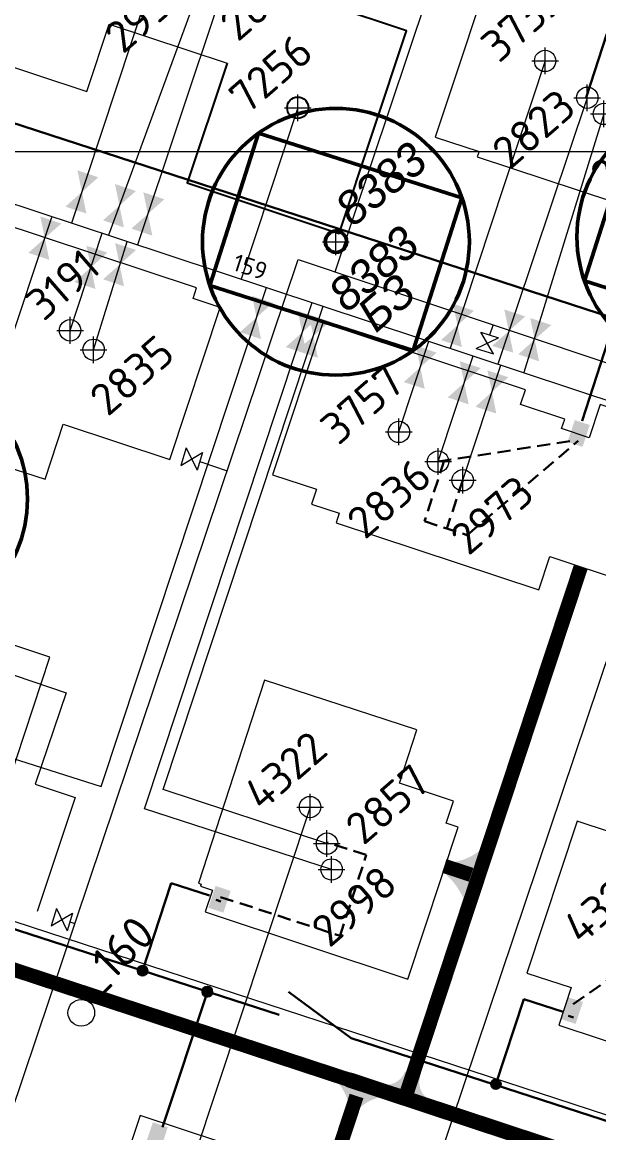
# Model space of a CAD drawing. Header units: millimetres. Extents: x 519 to 9564855, y -810 to 5021775.
# Drawn here: x 9543270.1 to 9543486.1, y 4997632.2 to 4998048.5 of the extents above; entities that cross this region are included whole.
import ezdxf

# ---------------------------------------------------------------- set-up
doc = ezdxf.new("R2010")
doc.units = ezdxf.units.MM
doc.header["$LTSCALE"] = 2
doc.header["$MEASUREMENT"] = 0
doc.header["$PDMODE"] = 2
doc.header["$PDSIZE"] = 5
doc.linetypes.add('92051501$0$DASHED', pattern=[0.75, 0.5, -0.25])
for name, color, linetype in [('160 скважин на 2012 год', 7, 'Continuous'), ('Existing roads', 41, 'Continuous'), ('Future Roads', 44, 'Continuous'), ('Gaz', 4, 'Continuous'), ('new 100 wells', 131, 'Continuous'), ('OilColl&Flowlines', 3, 'Continuous'), ('OLD WELLS(dr.bfr2000)', 24, 'Continuous'), ('Stage 11.Object 3.Frame&Text', 7, 'Continuous'), ('Скважины - Конфликты наземки', 92, 'Continuous'), ('Скважины на 2015 год', 7, 'Continuous'), ('Скважины на 2020 год', 140, 'Continuous'), ('Скважины на 2025 год _ОСМОТР', 5, 'Continuous')]:
    doc.layers.add(name, color=color, linetype=linetype)
for name, color, linetype, lineweight in [('160 скважин на2012 год.Выкидные линии', 5, 'Continuous', 30), ('PPLINE_GAS', 4, 'GAS_LINE', 30), ('Stage 11.Object 2.Frame&Text', 26, 'Continuous', 53), ('WELLS(drilled after 2000y)', 6, 'Continuous', 40), ('Скважины на 2026', 222, 'Continuous', 50), ('Электро', 1, 'Continuous', 30), ('Электроснаб', 1, 'Continuous', 18), ('Электроснабжене', 1, 'Continuous', 18)]:
    doc.layers.add(name, color=color, linetype=linetype, lineweight=lineweight)
doc.styles.add('92051501$0$STANDARD', font='simplex.shx')
doc.styles.add('Elect', font='isocpeur.ttf')
doc.styles.add('GeoApp', font='', dxfattribs={"height": 1})
doc.styles.add('Line_GUGK', font='')
doc.styles.get('GeoApp').set_extended_font_data('D431', italic=True)
doc.styles.get('Line_GUGK').set_extended_font_data('Bm431', italic=True)
doc.linetypes.add('GAS_LINE', pattern='A,0.5,-0.2,["G",92051501$0$STANDARD,S=0.1,R=0,X=-0.1,Y=-0.05],-0.05', length=0.75)

msp = doc.modelspace()

# ---------------------------------------------------------------- hatches: boundary and pattern name
at = {"layer": 'Existing roads', "lineweight": 0}
for points in [[(9543392.71015, 4997644.53027), (9543397.6971, 4997644.14001, 0.337716359), (9543392.79247, 4997655.00303), (9543390.10842, 4997650.03475, -0.241217244)], [(9543423.98313, 4997643.97619, -0.406846034), (9543419.16163, 4997653.27222), (9543413.46083, 4997655.15852, -0.406846034), (9543404.04617, 4997650.57297)]]:
    msp.add_hatch(color=256, dxfattribs=at).paths.add_polyline_path(points)
h = msp.add_hatch(color=256, dxfattribs=at)
h.paths.add_polyline_path([(9543394.09999, 4997641.24489), (9543392.51275, 4997641.84165, 0.155118741), (9543387.98009, 4997651.37866), (9543396.53569, 4997648.62552)])
h.paths.add_polyline_path([(9543395.62569, 4997640.67126), (9543394.09999, 4997641.24489), (9543396.53569, 4997648.62552), (9543405.33163, 4997645.79504, 0.161550784)])
at = {"layer": 'Future Roads', "linetype": 'ByBlock', "lineweight": 0, "ltscale": 25}
h = msp.add_hatch(color=256, dxfattribs=at)
edge = h.paths.add_edge_path()
edge.add_line((9543429.02288, 4997728.8634), (9543430.74485, 4997733.56378))
edge.add_arc((9543428.57998, 4997754.03405), 20.58442, 276.0369828, 309.9288942)
edge.add_line((9543441.79181, 4997738.24906), (9543435.28517, 4997720.2618))
edge.add_arc((9543411.16801, 4997709.28401), 26.4981, 384.4743618, 407.6376447)
at = {"layer": 'Электро'}
for points in [[(9543474.39801, 4997891.18401), (9543480.01025, 4997889.32703), (9543482.71747, 4997897.50889), (9543477.10524, 4997899.36587)], [(9543339.82267, 4997716.54746), (9543345.4349, 4997714.69048), (9543348.14213, 4997722.87233), (9543342.5299, 4997724.72932)], [(9543471.83397, 4997674.87908), (9543477.4462, 4997673.0221), (9543480.15343, 4997681.20395), (9543474.5412, 4997683.06094)], [(9543316.30089, 4997627.98893), (9543321.91313, 4997626.13194), (9543324.62036, 4997634.3138), (9543319.00812, 4997636.17078)]]:
    msp.add_hatch(color=256, dxfattribs=at).paths.add_polyline_path(points)
h = msp.add_hatch(color=256, dxfattribs=at)
edge = h.paths.add_edge_path()
edge.add_arc((9543315.14275, 4997692.9519), 1.80448, 0, 360)
h = msp.add_hatch(color=256, dxfattribs=at)
edge = h.paths.add_edge_path()
edge.add_arc((9543339.44596, 4997685.0892), 1.80448, 0, 360)
h = msp.add_hatch(color=256, dxfattribs=at)
edge = h.paths.add_edge_path()
edge.add_arc((9543447.53682, 4997650.43365), 1.80448, 0, 360)
at = {"layer": 'Электроснаб', "linetype": '92051501$0$DASHED', "lineweight": 0}
for points in [[(9543474.39801, 4997891.18401), (9543480.01025, 4997889.32703), (9543482.71747, 4997897.50889), (9543477.10524, 4997899.36587)], [(9543339.82267, 4997716.54746), (9543345.4349, 4997714.69048), (9543348.14213, 4997722.87233), (9543342.5299, 4997724.72932)], [(9543471.83397, 4997674.87908), (9543477.4462, 4997673.0221), (9543480.15343, 4997681.20395), (9543474.5412, 4997683.06094)], [(9543316.30089, 4997627.98893), (9543321.91313, 4997626.13194), (9543324.62036, 4997634.3138), (9543319.00812, 4997636.17078)]]:
    msp.add_hatch(color=1, dxfattribs=at).paths.add_polyline_path(points)
h = msp.add_hatch(color=1, dxfattribs=at)
edge = h.paths.add_edge_path()
edge.add_arc((9543315.14275, 4997692.9519), 1.80448, 0, 360)
h = msp.add_hatch(color=1, dxfattribs=at)
edge = h.paths.add_edge_path()
edge.add_arc((9543339.44596, 4997685.0892), 1.80448, 0, 360)
h = msp.add_hatch(color=1, dxfattribs=at)
edge = h.paths.add_edge_path()
edge.add_arc((9543447.53682, 4997650.43365), 1.80448, 0, 360)
at = {"layer": 'Электроснабжене', "linetype": '92051501$0$DASHED', "lineweight": 0}
for points in [[(9543474.39801, 4997891.18401), (9543480.01025, 4997889.32703), (9543482.71747, 4997897.50889), (9543477.10524, 4997899.36587)], [(9543339.82267, 4997716.54746), (9543345.4349, 4997714.69048), (9543348.14213, 4997722.87233), (9543342.5299, 4997724.72932)], [(9543471.83397, 4997674.87908), (9543477.4462, 4997673.0221), (9543480.15343, 4997681.20395), (9543474.5412, 4997683.06094)], [(9543316.30089, 4997627.98893), (9543321.91313, 4997626.13194), (9543324.62036, 4997634.3138), (9543319.00812, 4997636.17078)]]:
    msp.add_hatch(color=1, dxfattribs=at).paths.add_polyline_path(points)
h = msp.add_hatch(color=1, dxfattribs=at)
edge = h.paths.add_edge_path()
edge.add_arc((9543315.14275, 4997692.9519), 1.80448, 0, 360)
h = msp.add_hatch(color=1, dxfattribs=at)
edge = h.paths.add_edge_path()
edge.add_arc((9543339.44596, 4997685.0892), 1.80448, 0, 360)
h = msp.add_hatch(color=1, dxfattribs=at)
edge = h.paths.add_edge_path()
edge.add_arc((9543447.53682, 4997650.43365), 1.80448, 0, 360)

# ---------------------------------------------------------------- linework, layer by layer
at = {"color": 44, "lineweight": 0}
for p, q in [((9543282.84909, 4997716.33211, 0.217), (9543280.87604, 4997709.73126, 0.53952)), ((9543280.87604, 4997709.73126, 0.53952), (9543288.90902, 4997714.53449, 0.217)), ((9543282.84909, 4997716.33211, 0.217), (9543286.93597, 4997707.93363, 0.53952)), ((9543288.90902, 4997714.53449, 0.217), (9543286.93597, 4997707.93363, 0.53952))]:
    msp.add_line(p, q, dxfattribs=at)
at = {"color": 44, "linetype": 'GAS_LINE', "lineweight": 0, "ltscale": 15}
msp.add_line((9543287.92249, 4997711.23406, 0.37826), (9543289.76431, 4997710.61172, 0.35903), dxfattribs=at)
at = {"layer": '160 скважин на 2012 год', "color": 0, "linetype": 'ByBlock', "lineweight": 0, "elevation": 0.00005}
for points in [[(9543501.37788, 4998045.63567), (9543506.97621, 4998062.54533), (9543449.99407, 4998081.41058), (9543424.84041, 4998005.43439), (9543441.22174, 4998000.01097)], [(9543257.4921, 4997968.10457), (9543246.22545, 4997971.78299), (9543221.60518, 4997895.63227), (9543278.71822, 4997877.16708), (9543285.44763, 4997897.84337)], [(9543456.7947, 4997905.18966), (9543458.62814, 4997910.73072), (9543382.64761, 4997935.8713), (9543363.79218, 4997878.8859), (9543380.31546, 4997873.41865)]]:
    msp.add_lwpolyline(points, dxfattribs=at)
at = {"layer": '160 скважин на 2012 год', "color": 0, "linetype": 'ByBlock', "lineweight": 0}
for points in [[(9543411.42465, 4997763.21921), (9543417.95079, 4997783.22454), (9543360.88655, 4997801.84002), (9543336.06592, 4997725.75437), (9543337.10298, 4997725.41606)], [(9543551.02553, 4997714.85618), (9543554.02814, 4997723.93072), (9543478.04761, 4997749.0713), (9543459.19218, 4997692.0859), (9543475.72672, 4997686.61492)]]:
    msp.add_lwpolyline(points, dxfattribs=at)
for centre in [(9543466, 4998034), (9543411.2, 4997894.9), (9543377.9, 4997754.3)]:
    msp.add_circle(centre, 4, dxfattribs=at)
for p in [(9543466, 4998034), (9543411.2, 4997894.9), (9543377.9, 4997754.3)]:
    msp.add_point(p, dxfattribs=at)
at = {"layer": '160 скважин на2012 год.Выкидные линии', "color": 3, "linetype": 'ByBlock', "lineweight": 0, "ltscale": 80}
for points in [[(9543466, 4998034), (9543430.36235, 4997926.28176)], [(9543411.2, 4997894.9), (9543422.44859, 4997928.89996)]]:
    msp.add_lwpolyline(points, dxfattribs=at)
at = {"layer": 'DEFPOINTS', "color": 1, "lineweight": 0, "ltscale": 80}
for p in [(9543481.8, 4998020.2), (9543296.8, 4997925.7), (9543425.9, 4997883.8)]:
    msp.add_point(p, dxfattribs=at)
at = {"layer": 'Existing roads', "color": 0, "linetype": 'ByBlock', "lineweight": 0, "ltscale": 80}
msp.add_line((9533000, 4998000), (9548000, 4998000), dxfattribs=at)
at = {"layer": 'Existing roads', "lineweight": 0, "const_width": 5.4}
msp.add_lwpolyline([(9543479.37682, 4997844.34109), (9543413.46314, 4997645.13501)], dxfattribs=at)
at = {"layer": 'Existing roads', "lineweight": 0, "flags": 128}
for points, const_width in [([(9543008.97206, 4997778.18142), (9543392.20667, 4997652.16839)], 5.4), ([(9543392.20667, 4997652.16839), (9544339.8344, 4997338.61555)], 5.7), ([(9543385.19094, 4997615.18577), (9543395.34862, 4997645.99934)], 5.4)]:
    msp.add_lwpolyline(points, dxfattribs=dict(at, const_width=const_width))
at = {"layer": 'Future Roads', "lineweight": 0, "const_width": 5.4}
msp.add_lwpolyline([(9543438.26005, 4997728.90692), (9543428.19863, 4997732.23607)], dxfattribs=at)
at = {"layer": 'Gaz', "linetype": 'GAS_LINE', "lineweight": 0, "ltscale": 15}
for p, q in [((9543387.36108, 4997954.86772, 0.16208), (9543559.26196, 4998468.62377)), ((9543245.07308, 4997577.71241, 0.13534), (9543373.45031, 4997959.54259, 0.30847)), ((9543373.45031, 4997959.5426, 0.14709), (9543449.56783, 4997934.06363, -0.31568)), ((9543445.24939, 4997931.25468, -0.13828), (9543446.53918, 4997934.96679, -0.1543)), ((9543449.56783, 4997934.06363, -0.31568), (9543525.68548, 4997908.58504, -0.61706)), ((9543394.89022, 4997529.06104, -1.211), (9543496.28075, 4997830.73312, -0.00296))]:
    msp.add_line(p, q, dxfattribs=at)
at = {"layer": 'Gaz', "linetype": 'GAS_LINE', "lineweight": 0}
for p, q in [((9543440.10153, 4997926.23183, -0.29954), (9543448.53992, 4997930.23564, 0.02298)), ((9543441.95886, 4997932.27372, -0.29954), (9543448.53992, 4997930.23564, 0.02298)), ((9543446.68259, 4997924.19374, 0.02298), (9543441.95886, 4997932.27372, -0.29954)), ((9543440.10153, 4997926.23183, -0.29954), (9543446.68259, 4997924.19374, 0.02298))]:
    msp.add_line(p, q, dxfattribs=at)
at = {"layer": 'new 100 wells', "color": 0, "linetype": 'ByBlock', "lineweight": 0}
for points in [[(9543558.97934, 4997869.02561), (9543562.61798, 4997880.02241), (9543486.63745, 4997905.16299), (9543482.52078, 4997892.72148)], [(9543467.78975, 4997848.20097), (9543467.78202, 4997848.1776), (9543526.12066, 4997828.8744)]]:
    msp.add_lwpolyline(points, dxfattribs=at)
at = {"layer": 'OilColl&Flowlines', "color": 3, "linetype": 'ByBlock', "lineweight": 0, "ltscale": 80}
for p, q in [((9543324.5, 4998081.8), (9543288.56459, 4997973.19504)), ((9543373.32, 4998016.45), (9543352.057, 4997952.18841))]:
    msp.add_line(p, q, dxfattribs=at)
at = {"layer": 'OilColl&Flowlines', "color": 3, "linetype": 'ByBlock', "lineweight": 0, "ltscale": 25}
for p, q in [((9543338.7, 4998067.5), (9543302.41576, 4997968.61194)), ((9543347.7, 4998068.1), (9543313.26626, 4997965.02199)), ((9543481.8, 4998020.2), (9543448.29856, 4997920.34772)), ((9543488, 4998014.1), (9543458.00173, 4997917.13751)), ((9543296.8, 4997925.7), (9543309.38964, 4997966.30454)), ((9543299.65988, 4997761.9611), (9543361.56213, 4997949.04372)), ((9543315.87916, 4997753.63628), (9543378.66428, 4997943.38562)), ((9543322.91515, 4997760.89278), (9543382.84199, 4997942.00346)), ((9543425.9, 4997883.8), (9543439.01005, 4997923.42074)), ((9543435.1, 4997876.8), (9543449.3897, 4997919.98672)), ((9543239, 4997781.3), (9543299.65988, 4997761.9611)), ((9543384.2, 4997740.6), (9543322.91515, 4997760.89278)), ((9543386, 4997730.9), (9543315.87916, 4997753.63628))]:
    msp.add_line(p, q, dxfattribs=at)
at = {"layer": 'OilColl&Flowlines', "linetype": 'ByBlock', "lineweight": 0}
for p, q in [((9543047.06354, 4998053.10336), (9543306.1733, 4997967.36864)), ((9543288, 4997933), (9543300.04311, 4997969.397)), ((9543306.1733, 4997967.36864), (9543688.09852, 4997841.01197, 0))]:
    msp.add_line(p, q, dxfattribs=at)
at = {"layer": 'OilColl&Flowlines', "lineweight": 0, "ltscale": 40}
msp.add_line((9543263.1, 4997920.9), (9543281.15142, 4997975.45547), dxfattribs=at)
at = {"layer": 'OilColl&Flowlines', "linetype": 'ByBlock', "lineweight": 0, "ltscale": 200}
msp.add_line((9543377.9, 4997754.3), (9543313.82673, 4997560.73618, 0), dxfattribs=at)
at = {"layer": 'OilColl&Flowlines', "color": 3, "lineweight": 0}
for points in [[(9543298.61016, 4997990.38219), (9543292.43014, 4997984.87762), (9543290.75306, 4997992.98196)], [(9543312.67099, 4997985.22296), (9543306.49097, 4997979.71839), (9543304.81388, 4997987.82273)], [(9543294.10722, 4997976.77328), (9543286.25012, 4997979.37306), (9543292.43014, 4997984.87762)], [(9543323.32154, 4997982.12722), (9543317.14152, 4997976.62266), (9543315.46444, 4997984.727)], [(9543308.16805, 4997971.61405), (9543300.31094, 4997974.21382), (9543306.49097, 4997979.71839)], [(9543284.71605, 4997973.05573), (9543278.53603, 4997967.55117), (9543276.85894, 4997975.65551)], [(9543318.8186, 4997968.51832), (9543310.9615, 4997971.11809), (9543317.14152, 4997976.62266)], [(9543280.21311, 4997959.44683), (9543272.356, 4997962.0466), (9543278.53603, 4997967.55117)], [(9543312.71271, 4997963.12023), (9543306.53269, 4997957.61567), (9543304.85561, 4997965.72001)], [(9543308.20977, 4997949.51133), (9543300.35267, 4997952.1111), (9543306.53269, 4997957.61567)], [(9543364.02923, 4997943.327), (9543357.84921, 4997937.82243), (9543356.17213, 4997945.92677)], [(9543439.32141, 4997940.35906), (9543433.14138, 4997934.85449), (9543431.4643, 4997942.95883)], [(9543359.52629, 4997929.71809), (9543351.66919, 4997932.31786), (9543357.84921, 4997937.82243)], [(9543381.14757, 4997937.71788), (9543374.96754, 4997932.21332), (9543373.29046, 4997940.31766)], [(9543385.32506, 4997936.33512), (9543379.14504, 4997930.83056), (9543377.46796, 4997938.9349)], [(9543458.56604, 4997938.20699), (9543452.38601, 4997932.70243), (9543450.70893, 4997940.80677)], [(9543468.26953, 4997934.99628), (9543462.08951, 4997929.49171), (9543460.41243, 4997937.59605)], [(9543434.81847, 4997926.75015), (9543426.96136, 4997929.34993), (9543433.14138, 4997934.85449)], [(9543376.64462, 4997924.10898), (9543368.78752, 4997926.70875), (9543374.96754, 4997932.21332)], [(9543380.82212, 4997922.72622), (9543372.96502, 4997925.32599), (9543379.14504, 4997930.83056)], [(9543454.0631, 4997924.59809), (9543446.20599, 4997927.19786), (9543452.38601, 4997932.70243)], [(9543463.76659, 4997921.38737), (9543455.90949, 4997923.98715), (9543462.08951, 4997929.49171)], [(9543425.40274, 4997924.65401), (9543419.22272, 4997919.14945), (9543417.54564, 4997927.25379)], [(9543441.85487, 4997918.84564), (9543435.67484, 4997913.34108), (9543433.99776, 4997921.44542)], [(9543420.8998, 4997911.04511), (9543413.0427, 4997913.64488), (9543419.22272, 4997919.14945)], [(9543452.23441, 4997915.41122), (9543446.05439, 4997909.90666), (9543444.37731, 4997918.011)], [(9543437.35193, 4997905.23674), (9543429.49482, 4997907.83651), (9543435.67484, 4997913.34108)], [(9543447.73147, 4997901.80232), (9543439.87437, 4997904.40209), (9543446.05439, 4997909.90666)]]:
    msp.add_solid(points, dxfattribs=at)
at = {"layer": 'OilColl&Flowlines', "linetype": 'ByBlock', "lineweight": 0}
for points in [[(9543301.99317, 4997962.11766), (9543295.81314, 4997956.61309), (9543294.13606, 4997964.71743)], [(9543297.49023, 4997948.50875), (9543289.63312, 4997951.10853), (9543295.81314, 4997956.61309)]]:
    msp.add_solid(points, dxfattribs=at)
at = {"layer": 'OLD WELLS(dr.bfr2000)', "lineweight": 0}
msp.add_circle((9543292.2, 4997677.2), 5, dxfattribs=at)
at = {"layer": 'PPLINE_GAS', "color": 44, "lineweight": 0}
for p, q in [((9543331.52577, 4997888.95153, 0.20737), (9543329.54406, 4997882.35327, 0.52988)), ((9543331.52577, 4997888.95153, 0.20737), (9543335.60162, 4997880.54769, 0.52988)), ((9543329.54406, 4997882.35327, 0.52988), (9543337.58333, 4997887.14595, 0.20737)), ((9543337.58333, 4997887.14595, 0.20737), (9543335.60162, 4997880.54769, 0.52988))]:
    msp.add_line(p, q, dxfattribs=at)
at = {"layer": 'PPLINE_GAS', "color": 44, "linetype": 'GAS_LINE', "lineweight": 0, "ltscale": 15}
msp.add_line((9543336.59247, 4997883.84682, 0.36863), (9543346.83885, 4997880.38461, 0.32455), dxfattribs=at)
at = {"layer": 'PPLINE_GAS', "color": 3, "linetype": 'GAS_LINE', "lineweight": 0, "ltscale": 15}
for p, q in [((9543210.75125, 4997822.89541), (9543286.50632, 4997797.08343)), ((9543286.50632, 4997797.08343), (9543274.85266, 4997762.88132)), ((9543274.85266, 4997762.88132), (9543289.93079, 4997757.84964, 0.29052)), ((9543289.92963, 4997757.84617, 0.29052), (9543275.65875, 4997715.21241, 0.29052))]:
    msp.add_line(p, q, dxfattribs=at)
at = {"layer": 'Stage 11.Object 2.Frame&Text', "color": 0, "linetype": 'ByBlock', "lineweight": 0}
for points in [[(9543302.62922, 4998047.82301), (9543302.62922, 4998047.82301), (9543346.84149, 4998033.19397)], [(9543441.22174, 4998000.01097), (9543440.58202, 4997998.07759), (9543516.56255, 4997972.93701), (9543535.41798, 4998029.92241), (9543527.29085, 4998032.61153)], [(9543482.51798, 4997892.72241), (9543472.13821, 4997896.15689)], [(9543388.86179, 4997864.44312), (9543387.68202, 4997860.8776), (9543463.66254, 4997835.73702), (9543467.78696, 4997848.20194)], [(9543198.74483, 4997754.56997), (9543198.33701, 4997753.33746), (9543255.32241, 4997734.48202), (9543280.46299, 4997810.46255), (9543248.64989, 4997820.98893)], [(9543341.30177, 4997723.19729), (9543338.58202, 4997714.97759), (9543414.56255, 4997689.83701), (9543433.41798, 4997746.82241), (9543428.97182, 4997748.29356)], [(9543475.72672, 4997686.61492), (9543471.08202, 4997672.57759), (9543547.06255, 4997647.43701), (9543548.70464, 4997652.3998)]]:
    msp.add_lwpolyline(points, dxfattribs=at)
for centre in [(9543481.8, 4998020.2), (9543488, 4998014.1), (9543435.1, 4997876.8), (9543386, 4997730.9)]:
    msp.add_circle(centre, 4, dxfattribs=at)
for p in [(9543481.8, 4998020.2), (9543488, 4998014.1), (9543435.1, 4997876.8), (9543386, 4997730.9)]:
    msp.add_point(p, dxfattribs=at)
at = {"layer": 'Stage 11.Object 3.Frame&Text', "color": 0, "linetype": 'ByBlock', "lineweight": 0}
for points in [[(9543285.44763, 4997897.84337), (9543325.36255, 4997884.63701), (9543344.21798, 4997941.62241), (9543334.10927, 4997944.9672)], [(9543472.13821, 4997896.15689), (9543473.31798, 4997899.72241), (9543456.7947, 4997905.18966)], [(9543380.31546, 4997873.41865), (9543378.48202, 4997867.87759), (9543388.86179, 4997864.44312)], [(9543428.97182, 4997748.29356), (9543431.69157, 4997756.51326), (9543411.42465, 4997763.21921)], [(9543337.10298, 4997725.41606), (9543336.85561, 4997724.66844), (9543341.30177, 4997723.19729)]]:
    msp.add_lwpolyline(points, dxfattribs=at)
for centre in [(9543296.8, 4997925.7), (9543425.9, 4997883.8), (9543384.27359, 4997740.59085)]:
    msp.add_circle(centre, 4, dxfattribs=at)
for p in [(9543296.8, 4997925.7), (9543425.9, 4997883.8), (9543384.2, 4997740.6)]:
    msp.add_point(p, dxfattribs=at)
at = {"layer": 'WELLS(drilled after 2000y)', "color": 0, "linetype": 'ByBlock', "lineweight": 0}
for points in [[(9543334.10927, 4997944.9672), (9543335.41798, 4997948.92241), (9543259.43745, 4997974.06299), (9543257.4921, 4997968.10457)], [(9543389.76515, 4997612.15386), (9543390.21798, 4997613.52241), (9543314.23745, 4997638.66299), (9543295.38202, 4997581.6776), (9543303.33485, 4997579.04615)]]:
    msp.add_lwpolyline(points, dxfattribs=at)
msp.add_circle((9543288, 4997933), 4, dxfattribs=at)
at = {"layer": 'WELLS(drilled after 2000y)', "color": 0, "linetype": 'ByBlock', "lineweight": 0, "ltscale": 80}
msp.add_point((9543288, 4997933), dxfattribs=at)
at = {"layer": 'Скважины - Конфликты наземки', "linetype": 'ByBlock', "lineweight": 0}
msp.add_circle((9543387.6, 4997966.2), 4, dxfattribs=at)
at = {"layer": 'Скважины - Конфликты наземки', "linetype": 'ByBlock', "lineweight": 0, "ltscale": 80}
msp.add_point((9543387.6, 4997966.2), dxfattribs=at)
at = {"layer": 'Скважины на 2015 год', "color": 3, "linetype": 'ByBlock', "lineweight": 0, "ltscale": 5}
msp.add_line((9540937.16158, 4998472.42308), (9543594.09496, 4997604.63038, 0), dxfattribs=at)
at = {"layer": 'Скважины на 2020 год', "color": 0, "linetype": 'ByBlock', "lineweight": 0}
msp.add_lwpolyline([(9543226.01603, 4998071.1027), (9543218.28202, 4998047.6776), (9543294.26254, 4998022.53702), (9543302.62922, 4998047.82301)], dxfattribs=at)
at = {"layer": 'Скважины на 2025 год _ОСМОТР', "color": 0, "linetype": 'ByBlock', "lineweight": -2}
msp.add_lwpolyline([(9543346.84149, 4998033.19397), (9543331.9275, 4997988.25593), (9543388.8733, 4997969.35682), (9543414.07211, 4998045.28455), (9543385.44405, 4998054.7856)], dxfattribs=at)
msp.add_circle((9543373.32, 4998016.45), 4, dxfattribs=at)
at = {"layer": 'Скважины на 2025 год _ОСМОТР', "color": 0, "linetype": 'ByBlock', "lineweight": 0}
msp.add_point((9543373.32, 4998016.45), dxfattribs=at)
at = {"layer": 'Скважины на 2026', "linetype": 'ByBlock', "ltscale": 50}
for points in [[(9543480.70913, 4997951.60257), (9543556.93178, 4997927.31044), (9543575.15087, 4997984.47743), (9543498.92822, 4998008.76956)], [(9543340.37913, 4997949.76257), (9543416.60178, 4997925.47044), (9543434.82087, 4997982.63743), (9543358.59822, 4998006.92956)]]:
    msp.add_lwpolyline(points, close=True, dxfattribs=at)
for centre in [(9543527.93, 4997968.04), (9543387.6, 4997966.2), (9543222, 4997869.82)]:
    msp.add_circle(centre, 50, dxfattribs=at)
at = {"layer": 'Скважины на 2026', "linetype": 'ByBlock'}
msp.add_circle((9543387.6, 4997966.2), 4, dxfattribs=at)
at = {"layer": 'Скважины на 2026', "linetype": 'ByBlock', "lineweight": 0}
msp.add_point((9543387.6, 4997966.2), dxfattribs=at)
at = {"layer": 'Электро'}
for p, q in [((9543050.8, 4998081.1), (9544078.01699, 4997746.50781)), ((9543344.47741, 4997718.91337), (9543342.675, 4997719.50187)), ((9543476.57741, 4997675.41337), (9543474.775, 4997676.00187)), ((9543393.27379, 4997667.63693), (9543985.93756, 4997475.81608))]:
    msp.add_line(p, q, dxfattribs=at)
at = {"layer": 'Электро', "ltscale": 2}
msp.add_line((9543489.11348, 4998044.1408), (9543481.3792, 4998020.33713), dxfattribs=at)
at = {"layer": 'Электро', "ltscale": 25}
msp.add_line((9543479.84523, 4997899.06735), (9543492.26961, 4997937.30148), dxfattribs=at)
at = {"layer": 'Электро', "ltscale": 0.5}
for p, q in [((9543052.91291, 4997777.78986), (9543366.29787, 4997676.40194)), ((9543325.92836, 4997725.7819), (9543315.14275, 4997692.9519)), ((9543340.19403, 4997721.14611), (9543325.92836, 4997725.7819)), ((9543322.66206, 4997634.2609), (9543339.44596, 4997685.0892)), ((9543393.27379, 4997667.63693), (9543369.88115, 4997684.98861, 0)), ((9543458.02836, 4997682.2819), (9543447.42983, 4997650.10885)), ((9543472.71321, 4997677.50741), (9543458.02836, 4997682.2819))]:
    msp.add_line(p, q, dxfattribs=at)
at = {"layer": 'Электро'}
for centre in [(9543315.14275, 4997692.9519), (9543339.44596, 4997685.0892), (9543447.53682, 4997650.43365)]:
    msp.add_circle(centre, 1.80448, dxfattribs=at)
at = {"layer": 'Электроснаб', "color": 1, "linetype": 'ByBlock', "lineweight": 0}
for p, q in [((9543050.8, 4998081.1), (9544078.01699, 4997746.50781)), ((9543393.27379, 4997667.63693), (9543985.93756, 4997475.81608))]:
    msp.add_line(p, q, dxfattribs=at)
at = {"layer": 'Электроснаб', "color": 1, "linetype": '92051501$0$DASHED', "lineweight": 0, "ltscale": 2}
msp.add_line((9543489.11348, 4998044.1408), (9543481.3792, 4998020.33713), dxfattribs=at)
at = {"layer": 'Электроснаб', "color": 1, "linetype": '92051501$0$DASHED', "lineweight": 0, "ltscale": 25}
msp.add_line((9543479.84523, 4997899.06735), (9543492.26961, 4997937.30148), dxfattribs=at)
at = {"layer": 'Электроснаб', "color": 1, "linetype": '92051501$0$DASHED', "lineweight": 0, "ltscale": 0.5}
for p, q in [((9543052.91291, 4997777.78986), (9543366.29787, 4997676.40194)), ((9543325.92836, 4997725.7819), (9543315.14275, 4997692.9519)), ((9543340.19403, 4997721.14611), (9543325.92836, 4997725.7819)), ((9543322.66206, 4997634.2609), (9543339.44596, 4997685.0892)), ((9543393.27379, 4997667.63693), (9543369.88115, 4997684.98861, 0)), ((9543458.02836, 4997682.2819), (9543447.42983, 4997650.10885)), ((9543472.71321, 4997677.50741), (9543458.02836, 4997682.2819))]:
    msp.add_line(p, q, dxfattribs=at)
at = {"layer": 'Электроснаб', "color": 1, "linetype": '92051501$0$DASHED', "lineweight": 0}
for p, q in [((9543344.47741, 4997718.91337), (9543342.675, 4997719.50187)), ((9543476.57741, 4997675.41337), (9543474.775, 4997676.00187))]:
    msp.add_line(p, q, dxfattribs=at)
for centre in [(9543315.14275, 4997692.9519), (9543339.44596, 4997685.0892), (9543447.53682, 4997650.43365)]:
    msp.add_circle(centre, 1.80448, dxfattribs=at)
at = {"layer": 'Электроснабжене', "color": 1, "linetype": 'ByBlock', "lineweight": 0}
for p, q in [((9543050.8, 4998081.1), (9544078.01699, 4997746.50781)), ((9543393.27379, 4997667.63693), (9543985.93756, 4997475.81608))]:
    msp.add_line(p, q, dxfattribs=at)
at = {"layer": 'Электроснабжене', "color": 1, "linetype": '92051501$0$DASHED', "lineweight": 0, "ltscale": 2}
msp.add_line((9543489.11348, 4998044.1408), (9543481.3792, 4998020.33713), dxfattribs=at)
at = {"layer": 'Электроснабжене', "color": 1, "linetype": '92051501$0$DASHED', "lineweight": 0, "ltscale": 25}
msp.add_line((9543479.84523, 4997899.06735), (9543492.26961, 4997937.30148), dxfattribs=at)
at = {"layer": 'Электроснабжене', "color": 1, "linetype": '92051501$0$DASHED', "lineweight": 30, "ltscale": 5}
for p, q in [((9543425.9, 4997883.8), (9543476.08862, 4997891.58361)), ((9543436.72471, 4997856.25087), (9543478.43687, 4997891.53931)), ((9543428.19552, 4997884.20368), (9543420.79486, 4997861.42679)), ((9543435.1, 4997876.8), (9543429.21591, 4997858.69062)), ((9543420.79486, 4997861.42679), (9543436.72471, 4997856.25087)), ((9543398.99199, 4997736.36578), (9543384.41509, 4997741.02421)), ((9543389.04146, 4997705.74122), (9543398.99199, 4997736.36578)), ((9543344.40893, 4997720.5811), (9543389.14077, 4997706.04684)), ((9543476.53632, 4997680.38908), (9543503.23763, 4997699.07927))]:
    msp.add_line(p, q, dxfattribs=at)
at = {"layer": 'Электроснабжене', "color": 1, "linetype": '92051501$0$DASHED', "lineweight": 0, "ltscale": 0.5}
for p, q in [((9543052.91291, 4997777.78986), (9543366.29787, 4997676.40194)), ((9543325.92836, 4997725.7819), (9543315.14275, 4997692.9519)), ((9543340.19403, 4997721.14611), (9543325.92836, 4997725.7819)), ((9543322.66206, 4997634.2609), (9543339.44596, 4997685.0892)), ((9543393.27379, 4997667.63693), (9543369.88115, 4997684.98861, 0)), ((9543458.02836, 4997682.2819), (9543447.42983, 4997650.10885)), ((9543472.71321, 4997677.50741), (9543458.02836, 4997682.2819))]:
    msp.add_line(p, q, dxfattribs=at)
at = {"layer": 'Электроснабжене', "color": 1, "linetype": '92051501$0$DASHED', "lineweight": 0}
for p, q in [((9543344.47741, 4997718.91337), (9543342.675, 4997719.50187)), ((9543476.57741, 4997675.41337), (9543474.775, 4997676.00187))]:
    msp.add_line(p, q, dxfattribs=at)
for centre in [(9543315.14275, 4997692.9519), (9543339.44596, 4997685.0892), (9543447.53682, 4997650.43365)]:
    msp.add_circle(centre, 1.80448, dxfattribs=at)

# ---------------------------------------------------------------- texts
at = {"layer": '160 скважин на 2012 год', "color": 0, "linetype": 'ByBlock', "lineweight": 0, "style": 'Elect'}
for s, p in [('3732', (9543448.71226, 4998032.84765)), ('3757', (9543388.54994, 4997889.52154)), ('4322', (9543359.7891, 4997752.34076)), ('4323', (9543479.44631, 4997702.28113))]:
    msp.add_text(s, height=12, rotation=41, dxfattribs=at).set_placement(p)
at = {"layer": 'OilColl&Flowlines', "color": 7, "lineweight": 0, "style": 'Elect'}
msp.add_text('159', height=6.502584, rotation=341.9567907, dxfattribs=at).set_placement((9543348.40907, 4997955.64963))
at = {"layer": 'OLD WELLS(dr.bfr2000)', "lineweight": 0, "style": 'Elect'}
msp.add_text(' _160', height=12.5, rotation=44.9999999, dxfattribs=at).set_placement((9543292.2, 4997677.2))
at = {"layer": 'Stage 11.Object 2.Frame&Text', "color": 0, "linetype": 'ByBlock', "lineweight": 0, "style": 'Elect'}
for s, p in [('2822', (9543350.85635, 4998040.83207)), ('2952', (9543307.77415, 4998036.2494)), ('2823', (9543452.83762, 4997992.95488)), ('2953', (9543489.5681, 4997984.28547)), ('2973', (9543437.26933, 4997848.17567)), ('2998', (9543385.17247, 4997701.21896))]:
    msp.add_text(s, height=12, rotation=41, dxfattribs=at).set_placement(p)
at = {"layer": 'Stage 11.Object 3.Frame&Text', "color": 0, "linetype": 'ByBlock', "lineweight": 0, "style": 'Elect'}
for s, p in [('2835', (9543302.09093, 4997900.34555)), ('2836', (9543398.45477, 4997854.23427)), ('2857', (9543397.90205, 4997739.59762))]:
    msp.add_text(s, height=12, rotation=41, dxfattribs=at).set_placement(p)
at = {"layer": 'WELLS(drilled after 2000y)', "color": 0, "linetype": 'ByBlock', "lineweight": 0, "style": 'Elect'}
msp.add_text('3191', height=12, rotation=41, dxfattribs=at).set_placement((9543278.10597, 4997936.02396))
at = {"layer": 'Скважины - Конфликты наземки', "lineweight": 35, "style": 'GeoApp'}
msp.add_text('8383', height=12.5, rotation=38.8332141, dxfattribs=at).set_placement((9543393.87117, 4997971.40079))
at = {"layer": 'Скважины на 2025 год _ОСМОТР', "color": 0, "linetype": 'ByBlock', "lineweight": 0, "style": 'Elect'}
msp.add_text('7256', height=12, rotation=41, dxfattribs=at).set_placement((9543354.27898, 4998013.54662))
at = {"layer": 'Скважины на 2026', "linetype": 'ByBlock', "style": 'Line_GUGK'}
for s, p in [('8383', (9543391.75466, 4997939.25423)), ('БЗ', (9543402.57998, 4997931.75423))]:
    msp.add_text(s, height=12.5, rotation=41, dxfattribs=at).set_placement(p)

doc.saveas('drawing.dxf')
